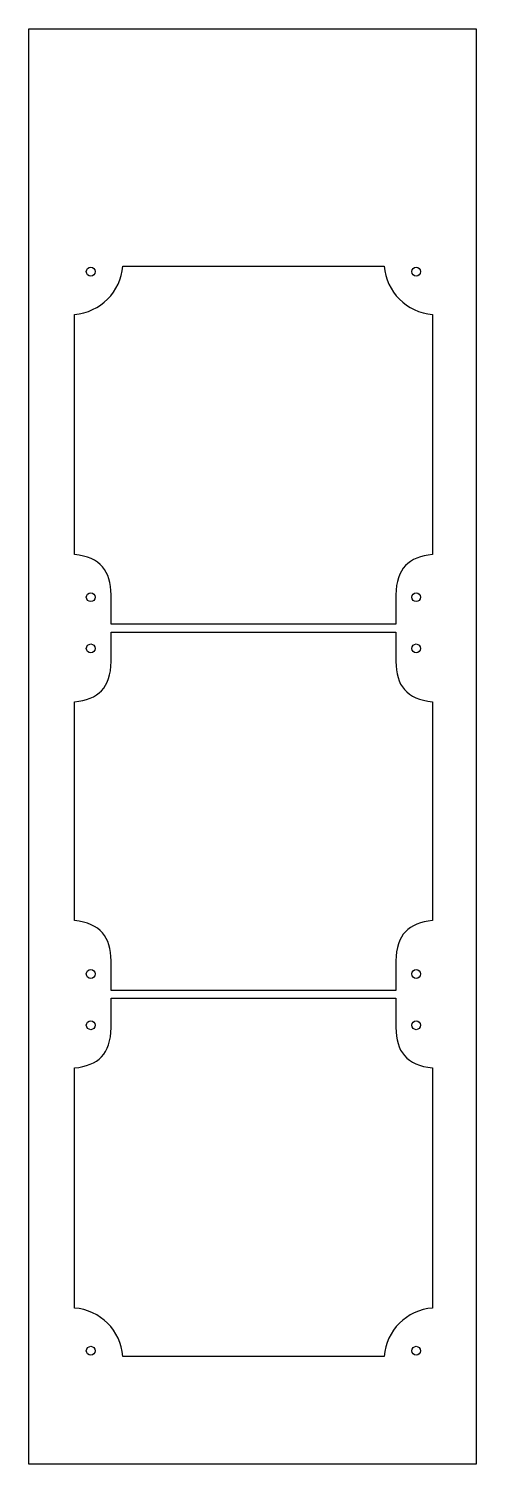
# Model space of a CAD drawing. Header units: millimetres. Extents: x 0 to 171, y -549 to 0.
import ezdxf

# ---------------------------------------------------------------- set-up
doc = ezdxf.new("R2010")
doc.units = ezdxf.units.MM

msp = doc.modelspace()

# ---------------------------------------------------------------- linework, layer by layer
at = {"color": 7, "linetype": 'Continuous', "lineweight": 25}
for p, q in [((0, -0.25), (171.25, -0.25)), ((0, -549.25), (0, -0.25)), ((171.25, -0.25), (171.25, -549.25)), ((36, -91), (136, -91)), ((17.5, -201.32), (17.5, -109.5)), ((154.5, -109.5), (154.5, -201.32)), ((31.5, -228), (31.5, -216.75)), ((140.5, -216.75), (140.5, -228)), ((140.5, -228), (31.5, -228)), ((31.5, -242.25), (31.5, -231)), ((31.5, -231), (140.5, -231)), ((140.5, -231), (140.5, -242.25)), ((17.5, -341.32), (17.5, -257.68)), ((154.5, -257.68), (154.5, -341.32)), ((31.5, -368), (31.5, -356.75)), ((140.5, -356.75), (140.5, -368)), ((140.5, -368), (31.5, -368)), ((31.5, -382.25), (31.5, -371)), ((31.5, -371), (140.5, -371)), ((140.5, -371), (140.5, -382.25)), ((17.5, -489.5), (17.5, -397.68)), ((154.5, -397.68), (154.5, -489.5)), ((136, -508), (36, -508)), ((171.25, -549.25), (0, -549.25))]:
    msp.add_line(p, q, dxfattribs=at)
for centre in [(23.75, -93.16), (148.25, -93.16), (23.75, -217.66), (148.25, -217.66), (23.75, -237.25), (148.25, -237.25), (23.75, -361.75), (148.25, -361.75), (23.75, -381.34), (148.25, -381.34), (23.75, -505.84), (148.25, -505.84)]:
    msp.add_circle(centre, 1.7, dxfattribs=at)
for centre, start, end in [((16, -89.5), 274.2892, 355.7108), ((156, -89.5), 184.2892, 265.7108), ((16, -509.5), 4.2892, 85.7108), ((156, -509.5), 94.2892, 175.7108)]:
    msp.add_arc(centre, 20.06, start, end, dxfattribs=at)
for points in [[(31.5, -216.75), (31.44, -207.62), (27.57, -202.43), (17.5, -201.32)], [(154.5, -201.32), (145.41, -202.27), (140.63, -206.62), (140.5, -216.75)], [(17.5, -257.68), (26.59, -256.73), (31.37, -252.38), (31.5, -242.25)], [(140.5, -242.25), (140.56, -251.38), (144.43, -256.57), (154.5, -257.68)], [(31.5, -356.75), (31.44, -347.62), (27.57, -342.43), (17.5, -341.32)], [(154.5, -341.32), (145.41, -342.27), (140.63, -346.62), (140.5, -356.75)], [(17.5, -397.68), (26.59, -396.73), (31.37, -392.38), (31.5, -382.25)], [(140.5, -382.25), (140.56, -391.38), (144.43, -396.57), (154.5, -397.68)]]:
    msp.add_open_spline(points, degree=3, dxfattribs=at)

doc.saveas('drawing.dxf')
